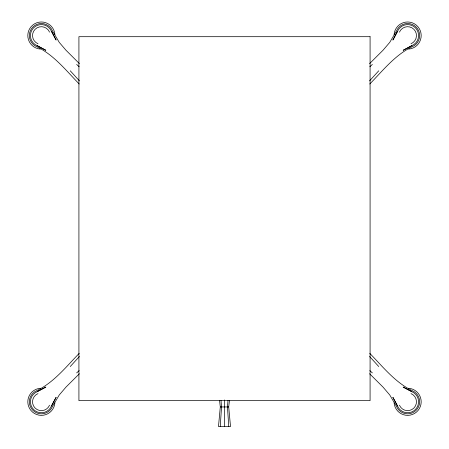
<?xml version="1.0" encoding="UTF-8"?>
<svg xmlns="http://www.w3.org/2000/svg" width="449" height="449" viewBox="0 0 449 449"><rect width="100%" height="100%" fill="white"/><g stroke="black" fill="none" stroke-linecap="round" stroke-linejoin="round"><path stroke-width="0.67" d="M220.246 426.55L221.531 406.951L220.998 400.491M228.002 400.491L227.469 406.951L228.76 426.55M219.55 400.491L220.302 406.951L218.483 426.55L230.522 426.55L228.698 406.951L229.456 400.491M51.5 405.986L56.074 397.399L51.5 405.986A10.956 10.956 0 0 1 33.636 409.539A10.956 10.956 0 0 1 37.188 391.674L45.776 387.1L37.188 391.674M397.5 31.363L392.926 39.95L397.5 31.363A10.956 10.956 0 0 1 415.364 27.81A10.956 10.956 0 0 1 411.812 45.675L403.224 50.249L411.812 45.675M70.263 366.53L79.434 356.461M369.566 80.887L378.737 70.819M79.226 353.363C66.065 366.811 54.032 382.256 36.773 390.669A12.039 12.039 0 0 0 32.867 410.307A12.039 12.039 0 0 0 52.505 406.401L59.251 394.974L65.986 387.105L79.394 373.742M369.774 83.985C382.935 70.538 394.968 55.092 412.227 46.679A12.039 12.039 0 0 0 416.133 27.041A12.039 12.039 0 0 0 396.495 30.947L389.749 42.374L383.014 50.243L369.606 63.606M369.841 66.727L372.356 64.437M76.644 372.911L79.159 370.621M220.302 406.951L228.698 406.951M37.188 45.675L45.776 50.249L37.188 45.675A10.956 10.956 0 0 1 33.636 27.81A10.956 10.956 0 0 1 51.5 31.363L56.074 39.95L51.5 31.363M411.812 391.674L403.224 387.1L411.812 391.674A10.956 10.956 0 0 1 415.364 409.539A10.956 10.956 0 0 1 397.5 405.986L392.926 397.399L397.5 405.986M76.644 64.437L79.159 66.727M369.841 370.621L372.356 372.911M79.394 63.606L65.986 50.243L59.251 42.374L52.505 30.947A12.039 12.039 0 0 0 32.867 27.041A12.039 12.039 0 0 0 36.773 46.679C54.032 55.092 66.065 70.538 79.226 83.985M369.606 373.742L383.014 387.105L389.749 394.974L396.495 406.401A12.039 12.039 0 0 0 416.133 410.307A12.039 12.039 0 0 0 412.227 390.669C394.968 382.256 382.935 366.811 369.774 353.363M369.566 356.461L378.737 366.53M70.263 70.819L79.434 80.887M224.5 399.952L224.5 426.55M54.913 402.781A13.565 13.565 0 0 1 41.05 415.359A13.565 13.565 0 0 1 27.816 402.124A13.565 13.565 0 0 1 40.393 388.262M49.564 405.183A8.857 8.857 0 0 1 35.117 408.057A8.857 8.857 0 0 1 37.991 393.61M40.393 49.087A13.565 13.565 0 0 1 27.816 35.224A13.565 13.565 0 0 1 41.05 21.99A13.565 13.565 0 0 1 54.913 34.567M37.991 43.738A8.857 8.857 0 0 1 35.117 29.292A8.857 8.857 0 0 1 49.564 32.165M408.607 388.262A13.565 13.565 0 0 1 421.184 402.124A13.565 13.565 0 0 1 407.95 415.359A13.565 13.565 0 0 1 394.087 402.781M411.009 393.61A8.857 8.857 0 0 1 413.883 408.057A8.857 8.857 0 0 1 399.436 405.183M394.087 34.567A13.565 13.565 0 0 1 407.95 21.99A13.565 13.565 0 0 1 421.184 35.224A13.565 13.565 0 0 1 408.607 49.087M399.436 32.165A8.857 8.857 0 0 1 413.883 29.292A8.857 8.857 0 0 1 411.009 43.738M370.083 36.695L78.917 36.695L78.917 400.654L370.083 400.654L370.083 36.695"/></g></svg>
